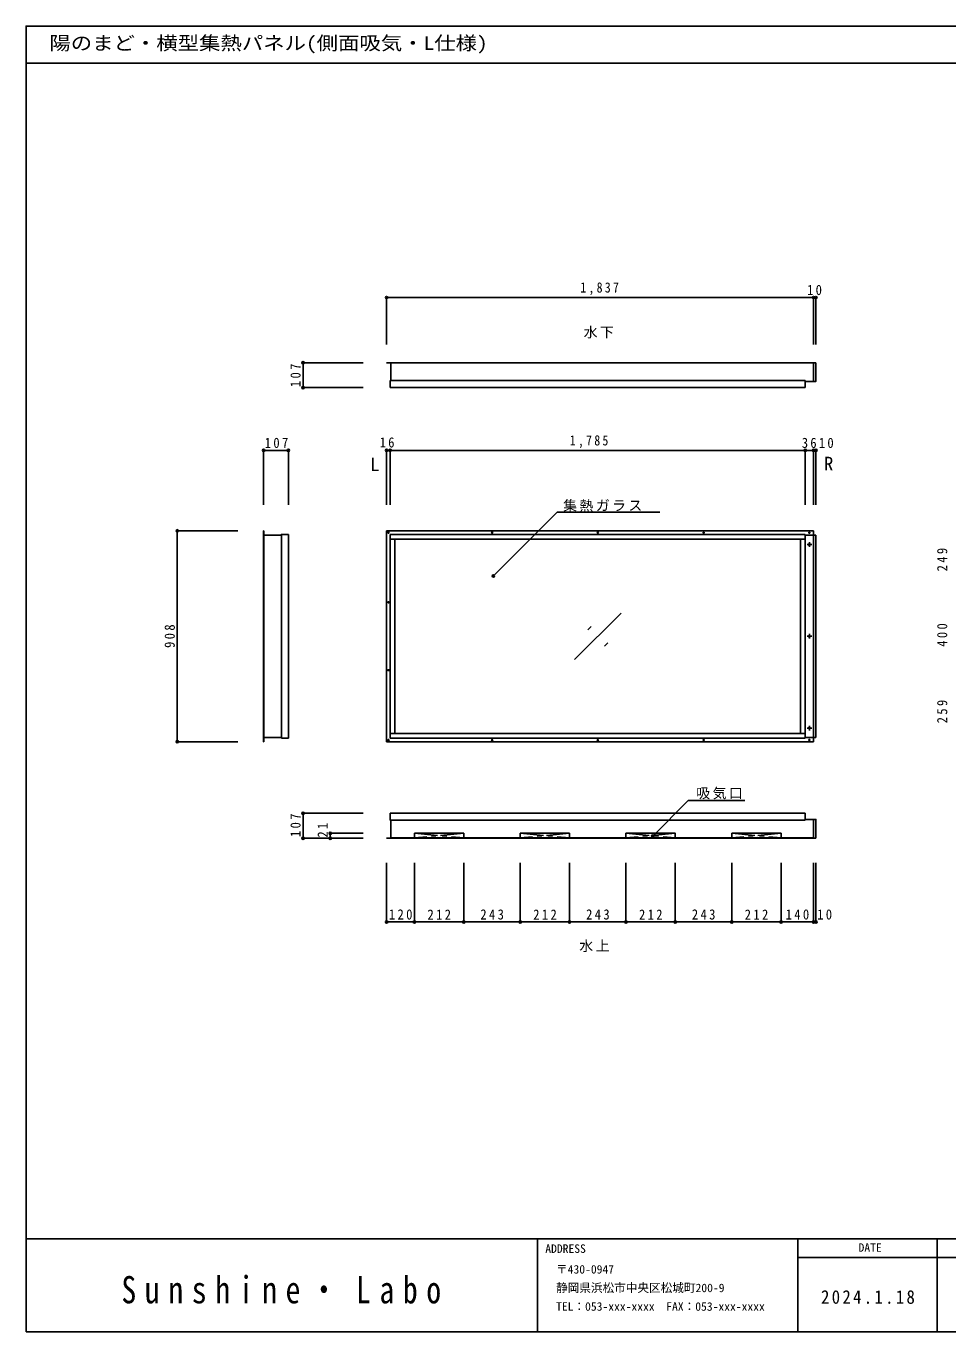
# Model space of a CAD drawing. Units: millimetres at full size, sheet at 1:20. Extents: x -3790 to 4290, y -2713 to 2907.
# Drawn here: x -3790 to 176, y -2713 to 2907 of the extents above; entities that cross this region are included whole.
import ezdxf
from ezdxf.enums import TextEntityAlignment as Align

# ---------------------------------------------------------------- set-up
doc = ezdxf.new("R2010")
doc.units = ezdxf.units.MM
doc.header["$LTSCALE"] = 20
doc.header["$PDMODE"] = 32
doc.header["$PDSIZE"] = 10
doc.linetypes.add('CHAIN1', pattern=[8, 5, -1, 1, -1])
doc.layers.add('0-1', color=4, linetype='Continuous')
doc.layers.add('F-0', color=2, linetype='Continuous')
doc.styles.add('ＭＳ ゴシック', font='')
doc.styles.add('ＭＳ 明朝', font='')
doc.styles.get('ＭＳ ゴシック').set_extended_font_data('MS Gothic')
doc.styles.get('ＭＳ 明朝').set_extended_font_data('MS Mincho')

msp = doc.modelspace()

# ---------------------------------------------------------------- linework, layer by layer
at = {"layer": '0-1'}
for p, q in [((-2239.19, 1738.46), (-402.19, 1738.46)), ((-2239.19, 1738.46), (-2239.19, 1535.75)), ((-402.19, 1738.46), (-402.19, 1535.75)), ((-402.19, 1738.46), (-392.19, 1738.46)), ((-392.19, 1738.46), (-392.19, 1535.75)), ((-2598.54, 1457.86), (-2339.62, 1457.86)), ((-2598.54, 1350.86), (-2598.54, 1457.86)), ((-2598.54, 1350.86), (-2339.62, 1350.86)), ((-2768.4, 1080.45), (-2768.4, 845.72)), ((-2768.4, 1080.45), (-2661.4, 1080.45)), ((-2661.4, 1080.45), (-2661.4, 845.72)), ((-2239.19, 1080.45), (-2223.69, 1080.45)), ((-2239.19, 1080.45), (-2239.19, 845.72)), ((-2223.69, 1080.45), (-2223.69, 845.72)), ((-2223.69, 1080.45), (-438.19, 1080.45)), ((-438.19, 1080.45), (-438.19, 845.72)), ((-438.19, 1080.45), (-402.19, 1080.45)), ((-402.19, 1080.45), (-402.19, 845.72)), ((-402.19, 1080.45), (-392.19, 1080.45)), ((-392.19, 1080.45), (-392.19, 845.72)), ((-1779.76, 540.32), (-1505.86, 814.22)), ((-1505.86, 814.22), (-1062.86, 814.22)), ((-3139.79, 734.29), (-3139.79, -173.71)), ((-3139.79, 734.29), (-2878.61, 734.29)), ((-2239.19, 734.29), (-2239.19, -173.71)), ((-2239.19, 734.29), (-402.19, 734.29)), ((-402.19, 716.29), (-402.19, 734.29)), ((-1430.19, 180.29), (-1230.19, 380.29)), ((-1372.62, 308.58), (-1358.48, 322.72)), ((-1301.91, 237.87), (-1287.77, 252.01)), ((-402.19, -155.71), (-402.19, -173.71)), ((-3139.79, -173.71), (-2878.61, -173.71)), ((-2239.19, -173.71), (-402.19, -173.71)), ((-2598.54, -588.6), (-2598.54, -481.6)), ((-2598.54, -481.6), (-2339.62, -481.6)), ((-2598.54, -588.6), (-2339.62, -588.6)), ((-2481.74, -588.6), (-2481.74, -567.6)), ((-2481.74, -567.6), (-2339.62, -567.6)), ((-2481.74, -588.6), (-2339.62, -588.6)), ((-2239.19, -949.3), (-2239.19, -695.16)), ((-2119.19, -949.3), (-2119.19, -695.16)), ((-1907.19, -949.3), (-1907.19, -695.16)), ((-1664.19, -949.3), (-1664.19, -695.16)), ((-1452.19, -949.3), (-1452.19, -695.16)), ((-1209.19, -949.3), (-1209.19, -695.16)), ((-997.19, -949.3), (-997.19, -695.16)), ((-754.19, -949.3), (-754.19, -695.16)), ((-542.19, -949.3), (-542.19, -695.16)), ((-402.19, -949.3), (-402.19, -695.16)), ((-392.19, -949.3), (-392.19, -695.16)), ((-2239.19, -949.3), (-2119.19, -949.3)), ((-2119.19, -949.3), (-1907.19, -949.3)), ((-1907.19, -949.3), (-1664.19, -949.3)), ((-1664.19, -949.3), (-1452.19, -949.3)), ((-1452.19, -949.3), (-1209.19, -949.3)), ((-1209.19, -949.3), (-997.19, -949.3)), ((-997.19, -949.3), (-754.19, -949.3)), ((-754.19, -949.3), (-542.19, -949.3)), ((-542.19, -949.3), (-402.19, -949.3)), ((-402.19, -949.3), (-392.19, -949.3))]:
    msp.add_line(p, q, dxfattribs=at)
at = {"layer": '0-1', "color": 7}
for p, q in [((-2239.19, 1457.36), (-2239.19, 1457.86)), ((-2239.19, 1457.36), (-392.19, 1457.36)), ((-2221.19, 1380.86), (-2221.19, 1457.36)), ((-2221.19, 1456.86), (-402.19, 1456.86)), ((-402.19, 1376.86), (-402.19, 1457.86)), ((-2223.69, 1350.86), (-438.19, 1350.86)), ((-438.19, 1350.86), (-438.19, 1380.86)), ((-438.19, 1376.86), (-402.19, 1376.86)), ((-2768.4, 734.29), (-2768.4, -173.71)), ((-2768.4, 734.29), (-2767.4, 734.29)), ((-2767.9, 734.29), (-2767.9, -173.71)), ((-2767.4, 734.29), (-2767.4, 716.29)), ((-2691.4, 716.29), (-2767.9, 716.29)), ((-2661.4, 718.79), (-2661.4, -158.21)), ((-438.19, 718.79), (-2223.69, 718.79)), ((-438.19, 698.79), (-2223.69, 698.79)), ((-2203.69, 698.79), (-2203.69, -138.21)), ((-458.19, -138.21), (-458.19, 698.79)), ((-438.19, -158.21), (-438.19, 718.79)), ((-402.19, 716.29), (-438.19, 716.29)), ((-402.19, 716.29), (-402.19, -155.71)), ((-392.19, 715.79), (-402.19, 715.79)), ((-392.19, 715.79), (-392.19, -155.21)), ((-2691.4, -155.71), (-2767.9, -155.71)), ((-2767.4, -155.71), (-2767.4, -173.71)), ((-2661.4, -158.21), (-2691.4, -158.21)), ((-2223.69, -138.21), (-438.19, -138.21)), ((-438.19, -155.71), (-402.19, -155.71)), ((-402.19, -155.21), (-392.19, -155.21)), ((-2768.4, -173.71), (-2767.4, -173.71)), ((-2223.69, -481.6), (-438.19, -481.6)), ((-438.19, -481.6), (-438.19, -511.6)), ((-2221.19, -511.6), (-2221.19, -588.1)), ((-438.19, -507.6), (-402.19, -507.6)), ((-402.19, -507.6), (-402.19, -587.28)), ((-2239.19, -588.1), (-392.19, -588.1)), ((-2239.19, -588.1), (-2239.19, -588.6)), ((-2239.19, -588.6), (-2239.07, -588.6)), ((-2239.07, -588.6), (-392.19, -588.6)), ((-2221.19, -587.6), (-402.19, -587.6)), ((-2119.19, -567.6), (-2119.19, -587.28)), ((-1664.19, -567.6), (-1664.19, -587.28)), ((-1209.19, -567.6), (-1209.19, -587.28)), ((-754.19, -567.6), (-754.19, -587.28)), ((-402.19, -587.28), (-402.19, -588.1))]:
    msp.add_line(p, q, dxfattribs=at)
at = {"layer": '0-1', "linetype": 'CHAIN1'}
for p, q in [((-430.19, 675.29), (-410.19, 675.29)), ((-420.19, 685.29), (-420.19, 665.29)), ((-420.19, 290.29), (-420.19, 270.29)), ((-430.19, 280.29), (-410.19, 280.29)), ((-420.19, -104.71), (-420.19, -124.71)), ((-430.19, -114.71), (-410.19, -114.71)), ((-2119.19, -567.6), (-1907.19, -587.28)), ((-1907.19, -567.6), (-2119.19, -587.28)), ((-1664.19, -567.6), (-1452.19, -587.28)), ((-1452.19, -567.6), (-1664.19, -587.28)), ((-1209.19, -567.6), (-997.19, -587.28)), ((-997.19, -567.6), (-1209.19, -587.28)), ((-754.19, -567.6), (-542.19, -587.28)), ((-542.19, -567.6), (-754.19, -587.28))]:
    msp.add_line(p, q, dxfattribs=at)
at = {"layer": '0-1', "color": 7}
for points in [[(-2239.19, 1457.86), (-2239.07, 1457.86), (-402.19, 1457.86)], [(-402.19, 1377.36), (-392.19, 1377.36), (-392.19, 1457.36)], [(-2223.69, 1350.86), (-2223.69, 1380.86), (-438.19, 1380.86)], [(-2661.4, 718.79), (-2691.4, 718.79), (-2691.4, -158.21)], [(-2223.69, 718.79), (-2223.69, -158.21), (-438.19, -158.21)], [(-2223.69, -481.6), (-2223.69, -511.6), (-438.19, -511.6)], [(-402.19, -508.1), (-392.19, -508.1), (-392.19, -588.6)], [(-2119.19, -567.6), (-1907.19, -567.6), (-1907.19, -587.28)], [(-1664.19, -567.6), (-1452.19, -567.6), (-1452.19, -587.28)], [(-1209.19, -567.6), (-997.19, -567.6), (-997.19, -587.28)], [(-754.19, -567.6), (-542.19, -567.6), (-542.19, -587.28)]]:
    msp.add_lwpolyline(points, dxfattribs=at)
at = {"layer": '0-1'}
msp.add_lwpolyline([(-1094.07, -579.49), (-941.24, -426.65), (-697.29, -426.65)], dxfattribs=at)
for centre in [(-2231.19, 726.29), (-1785.19, 726.29), (-1330.19, 726.29), (-875.19, 726.29), (-420.19, 726.29), (-2231.19, 426.29), (-2231.19, 134.29), (-2231.19, -165.71), (-1785.19, -165.71), (-1330.19, -165.71), (-875.19, -165.71), (-420.19, -165.71)]:
    msp.add_circle(centre, 2.5, dxfattribs=at)
at = {"layer": '0-1', "color": 7}
for centre in [(-420.19, 675.29), (-420.19, 280.29), (-420.19, -114.71)]:
    msp.add_circle(centre, 3.5, dxfattribs=at)
at = {"layer": '0-1', "color": 5}
for p in [(-2239.19, 1738.46), (-402.19, 1738.46), (-392.19, 1738.46), (-2598.54, 1457.86), (-2598.54, 1350.86), (-2768.4, 1080.45), (-2661.4, 1080.45), (-2239.19, 1080.45), (-2223.69, 1080.45), (-438.19, 1080.45), (-402.19, 1080.45), (-392.19, 1080.45), (-3139.79, 734.29), (-1779.76, 540.32), (-3139.79, -173.71), (-2598.54, -481.6), (-2598.54, -588.6), (-2481.74, -567.6), (-2481.74, -588.6), (-1094.07, -579.49), (-2239.19, -949.3), (-2119.19, -949.3), (-1907.19, -949.3), (-1664.19, -949.3), (-1452.19, -949.3), (-1209.19, -949.3), (-997.19, -949.3), (-754.19, -949.3), (-542.19, -949.3), (-402.19, -949.3), (-392.19, -949.3)]:
    msp.add_point(p, dxfattribs=at)
at = {"layer": 'F-0', "color": 5}
for p, q in [((-3789.95, 2746.54), (4290.05, 2746.54)), ((-3789.95, -2313.46), (4290.05, -2313.46)), ((4290.05, -2713.46), (-3789.95, -2713.46))]:
    msp.add_line(p, q, dxfattribs=at)
at = {"layer": 'F-0'}
for p, q in [((-1589.95, -2713.46), (-1589.95, -2313.46)), ((-469.95, -2713.46), (-469.95, -2313.46)), ((130.05, -2313.46), (130.05, -2713.46)), ((-469.95, -2393.46), (390.05, -2393.46))]:
    msp.add_line(p, q, dxfattribs=at)
at = {"layer": 'F-0', "color": 5}
msp.add_lwpolyline([(-3789.95, -2713.46), (-3789.95, 2906.54), (4290.05, 2906.54)], dxfattribs=at)

# ---------------------------------------------------------------- texts
at = {"layer": '0-1', "color": 7, "style": 'ＭＳ ゴシック'}
for s, p in [('L', (-2309.79, 973.51)), ('R', (-357.16, 976.79))]:
    msp.add_text(s, height=58.65, dxfattribs=at).set_placement(p, align=Align.BOTTOM_LEFT)
at = {"layer": '0-1', "color": 7, "char_height": 43.99, "attachment_point": 7, "style": 'ＭＳ ゴシック'}
for s, insert in [('\\T1.38;\\W0.85;1,837', (-1405.69, 1748.46)), ('\\T1.36;\\W0.9;10', (-429.69, 1748.46)), ('\\T1.17;水下', (-1391.34, 1562.3)), ('\\T1.38;\\W0.9;107', (-2763.4, 1090.45)), ('\\T1.36;\\W0.9;16', (-2268.73, 1092.33)), ('\\T1.38;\\W0.85;1,785', (-1450.94, 1090.45)), ('\\T1.36;\\W0.9;36', (-452.69, 1090.45)), ('\\T1.36;\\W0.9;10', (-379.26, 1090.2)), ('\\T1.17;集熱ガラス', (-1479.66, 816.6)), ('\\T1.17;吸気口', (-907.12, -421.9)), ('\\T1.38;\\W0.9;120', (-2229.19, -939.3)), ('\\T1.38;\\W0.9;212', (-2063.19, -939.3)), ('\\T1.38;\\W0.9;243', (-1835.69, -939.3)), ('\\T1.38;\\W0.9;212', (-1608.19, -939.3)), ('\\T1.38;\\W0.9;243', (-1380.69, -939.3)), ('\\T1.38;\\W0.9;212', (-1153.19, -939.3)), ('\\T1.38;\\W0.9;243', (-925.69, -939.3)), ('\\T1.38;\\W0.9;212', (-698.19, -939.3)), ('\\T1.38;\\W0.9;140', (-522.19, -939.3)), ('\\T1.36;\\W0.9;10', (-386.23, -939.39)), ('\\T1.17;水上', (-1410.09, -1078.82))]:
    msp.add_mtext(s, dxfattribs=dict(at, insert=insert))
at = {"layer": '0-1', "color": 7, "char_height": 43.99, "attachment_point": 7, "rotation": 90, "style": 'ＭＳ ゴシック'}
for s, insert in [('\\T1.38;\\W0.9;107', (-2608.54, 1352.86)), ('\\T1.38;\\W0.9;249', (173.65, 559.79)), ('\\T1.38;\\W0.9;908', (-3149.79, 230.29)), ('\\T1.38;\\W0.9;400', (173.65, 235.29)), ('\\T1.38;\\W0.9;259', (173.65, -94.21)), ('\\T1.38;\\W0.9;107', (-2608.54, -583.6)), ('\\T1.36;\\W0.9;21', (-2492.25, -585.96))]:
    msp.add_mtext(s, dxfattribs=dict(at, insert=insert))
at = {"layer": 'F-0', "color": 7, "style": 'ＭＳ ゴシック', "width": 1.15}
msp.add_text('陽のまど・横型集熱パネル(側面吸気・L仕様)', height=58.65, dxfattribs=at).set_placement((-3689.95, 2786.54), align=Align.BOTTOM_LEFT)
at = {"layer": 'F-0', "color": 4, "style": 'ＭＳ ゴシック'}
for s, p in [('ADDRESS', (-1556.4, -2384.49)), ('DATE', (-208.6, -2379.72)), ('〒430-0947', (-1509.95, -2473.46)), ('静岡県浜松市中央区松城町200-9', (-1509.95, -2553.46)), ('TEL：053-xxx-xxxx  FAX：053-xxx-xxxx', (-1509.95, -2633.46))]:
    msp.add_text(s, height=36.66, dxfattribs=at).set_placement(p, align=Align.BOTTOM_LEFT)
at = {"layer": 'F-0', "insert": (-3379.89, -2592.82), "char_height": 117.3, "attachment_point": 7, "style": 'ＭＳ 明朝'}
msp.add_mtext('\\T1.58;\\W0.8;Sunshine・Labo', dxfattribs=at)
at = {"layer": 'F-0', "color": 7, "insert": (-369.95, -2593.46), "char_height": 58.65, "attachment_point": 7, "style": 'ＭＳ ゴシック'}
msp.add_mtext('\\T1.28;\\W0.9;2024.1.18', dxfattribs=at)

doc.saveas('drawing.dxf')
